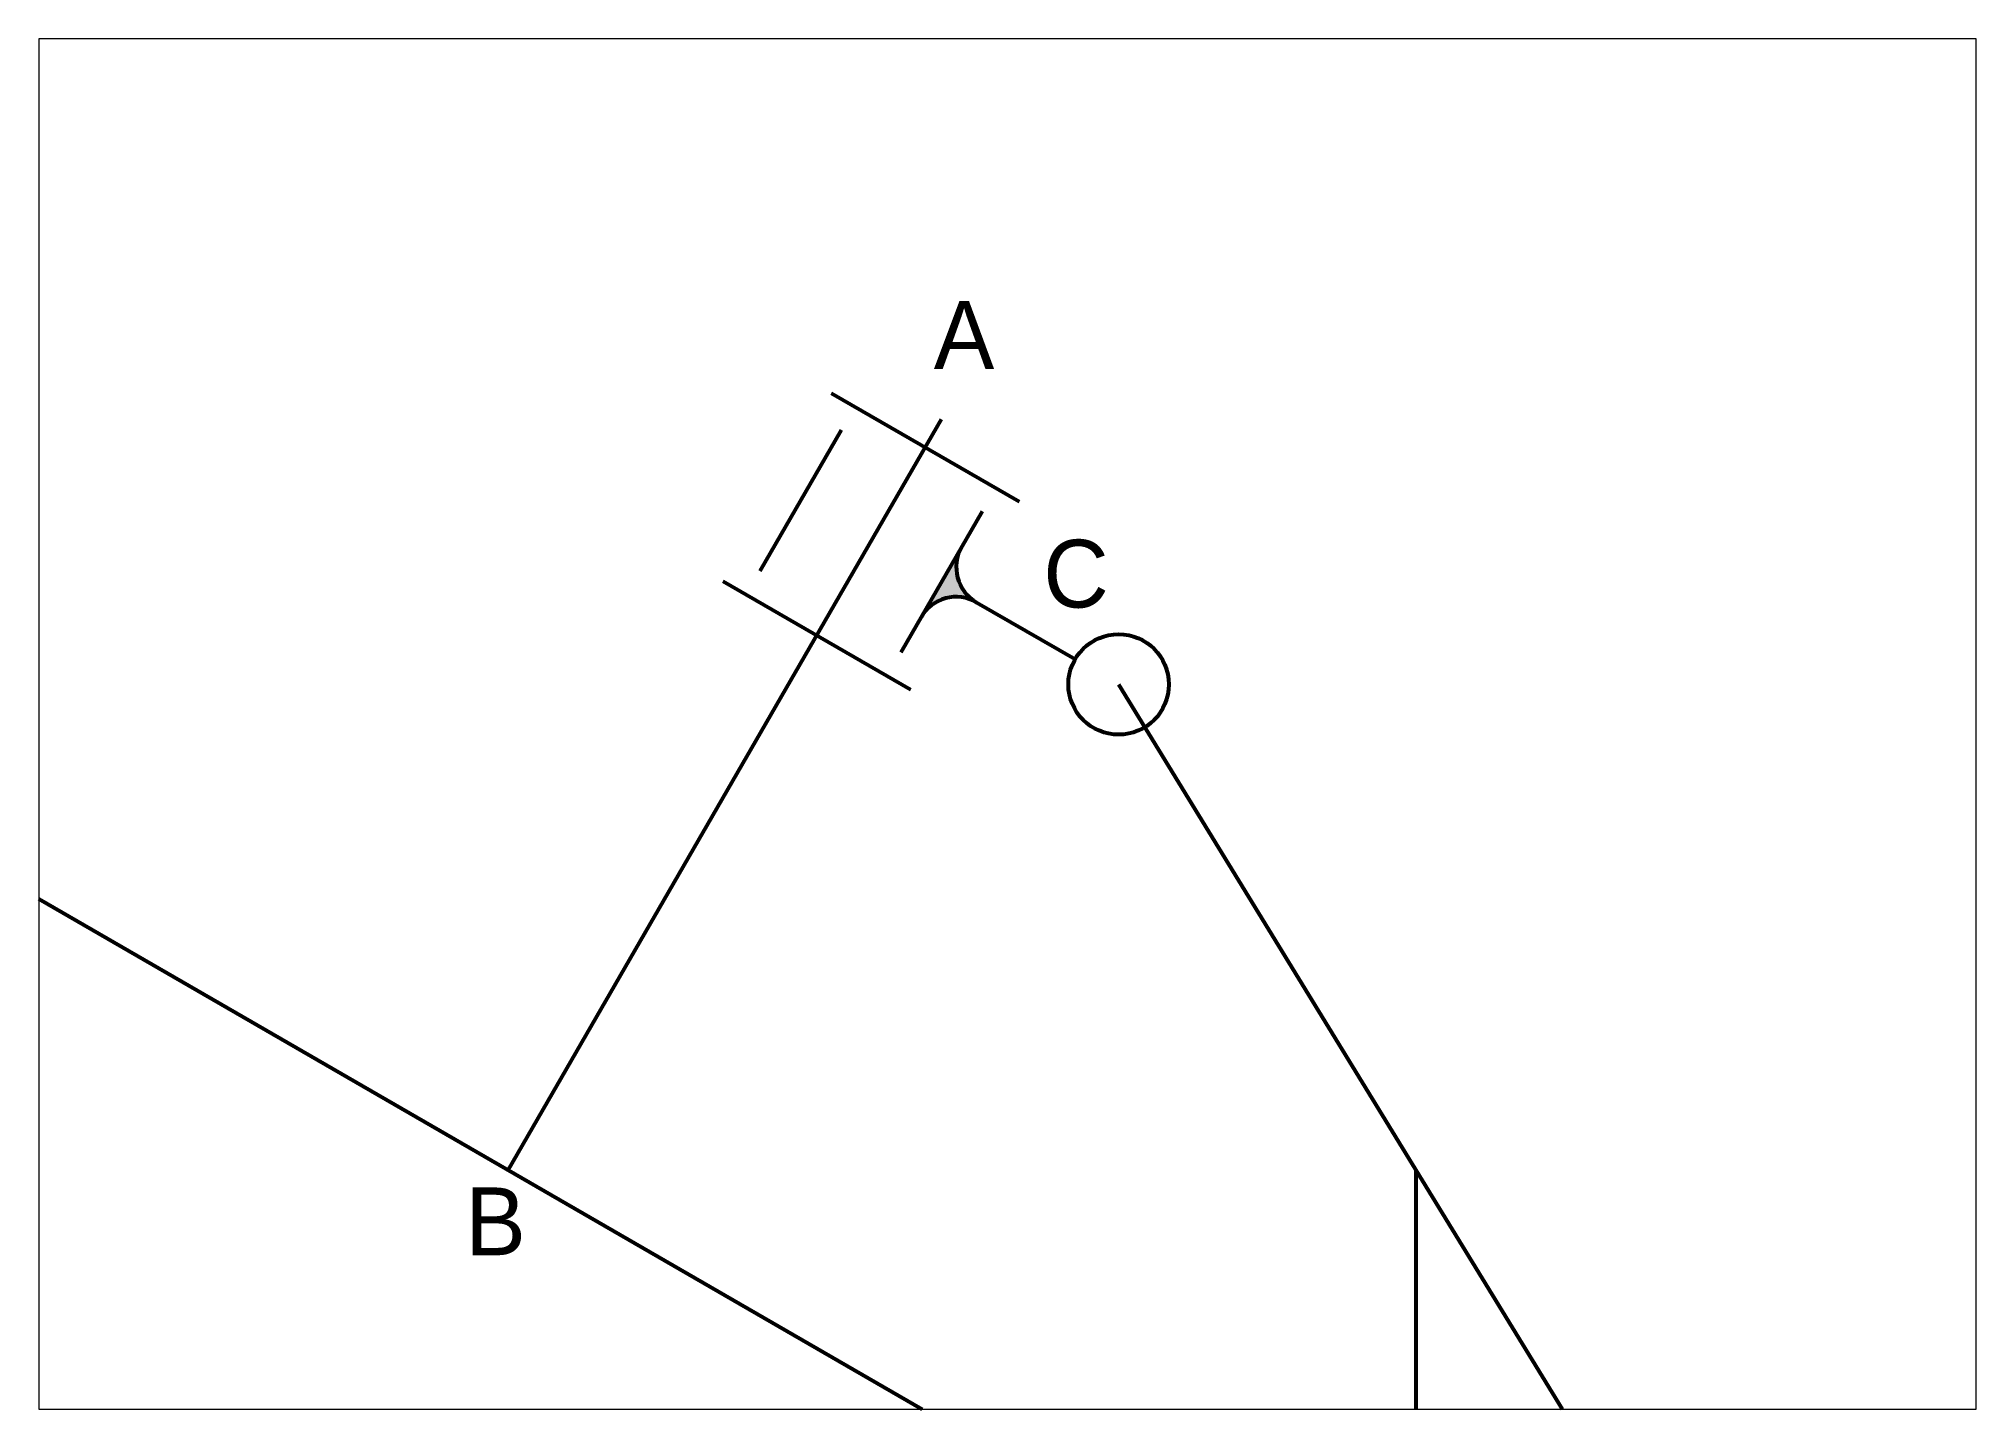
# Paper-space layout '布局1' of a CAD drawing. Header units: millimetres. Extents: x 30 to 267, y 21 to 189.
# The model-space entities are those that its viewports show. They can reach past a viewport. Long polylines and large blocks are cut down to what shows.
import ezdxf

# ---------------------------------------------------------------- set-up
doc = ezdxf.new("R2010")
doc.units = ezdxf.units.MM

msp = doc.modelspace()

# ---------------------------------------------------------------- hatches: boundary and pattern name
at = {"lineweight": 53}
h = msp.add_hatch(color=256, dxfattribs=at)
h.set_gradient(color2=(0, 0, 0), tint=1)
h.paths.add_polyline_path([(358.162, 169.046, -0.414214), (360.211, 169.595, -0.414214), (359.662, 171.644)])

# ---------------------------------------------------------------- linework, layer by layer
for p, q in [((354.85, 177.309), (361.778, 173.309)), ((358.91, 176.341), (342.931, 148.664)), ((355.216, 175.943), (352.216, 170.747)), ((360.412, 172.943), (357.412, 167.747)), ((350.85, 170.381), (357.778, 166.381)), ((360.211, 169.595), (363.846, 167.496)), ((365.45, 166.57), (387.383, 130.728)), ((316.95, 163.664), (368.911, 133.664)), ((376.417, 148.649), (376.417, 129.666))]:
    msp.add_line(p, q, dxfattribs=at)
msp.add_circle((365.45, 166.57), 1.852, dxfattribs=at)
for centre, start, end in [((360.961, 170.894), 150, 240), ((359.461, 168.296), 60, 150)]:
    msp.add_arc(centre, 1.5, start, end, dxfattribs=at)

# ---------------------------------------------------------------- texts
at = {"char_height": 2.5, "attachment_point": 1}
for s, insert in [('A', (358.633, 180.703)), ('^IC', (361.743, 171.903)), ('B', (341.355, 148.021))]:
    msp.add_mtext_dynamic_manual_height_columns(s, width=5.04793, gutter_width=12.5, heights=[0], dxfattribs=dict(at, insert=insert))

psp = doc.layouts.new('布局1')

# ---------------------------------------------------------------- viewports
at = {"layer": '0'}
psp.add_viewport(center=(148.51, 105.01), size=(237.61, 168.0125), view_center_point=(361.353, 165.11), view_height=50.53454, dxfattribs=at)

doc.saveas('drawing.dxf')
